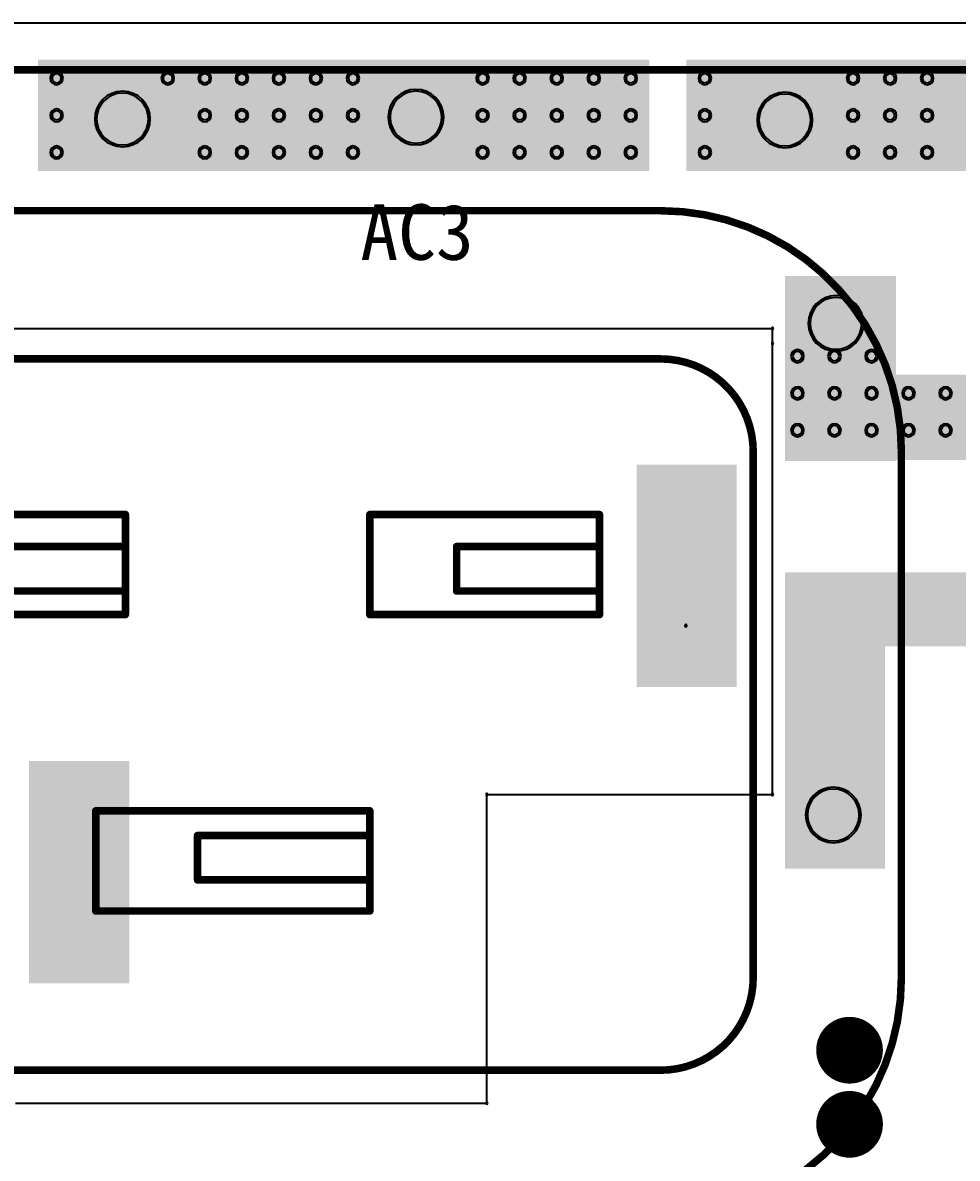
# Model space of a CAD drawing. Header units: inches. Extents: x 32166 to 34772, y 2386 to 4229.
# Drawn here: x 32988.6 to 33097.6, y 3873 to 4005.5 of the extents above; entities that cross this region are included whole.
import ezdxf

# ---------------------------------------------------------------- set-up
doc = ezdxf.new("R2010")
doc.units = ezdxf.units.IN
doc.header["$LTSCALE"] = 0.64311
doc.header["$MEASUREMENT"] = 0
for name, color, linetype in [('KEEPOUTLAYER', 6, 'CONTINUOUS'), ('MULTILAYER', 9, 'CONTINUOUS'), ('TOPLAYER', 1, 'CONTINUOUS'), ('TOPOVERLAY', 2, 'CONTINUOUS'), ('TOPSOLDER', 216, 'CONTINUOUS')]:
    doc.layers.add(name, color=color, linetype=linetype)
doc.styles.get("Standard").update_dxf_attribs({"font": 'txt', "width": 0.8})

msp = doc.modelspace()

# ---------------------------------------------------------------- linework, layer by layer
at = {"layer": 'KEEPOUTLAYER'}
for p, q in [((32893.17, 4005.45), (34340.37, 4005.45)), ((32952.74, 3969.8), (33076.03, 3969.8)), ((33076.03, 3968.03), (33076.03, 3969.8)), ((33076.03, 3915.45), (33076.03, 3968.03)), ((33042.72, 3879.46), (33042.72, 3915.45)), ((33042.72, 3915.45), (33076.03, 3915.45)), ((32987.73, 3879.46), (33042.72, 3879.46))]:
    msp.add_line(p, q, dxfattribs=at)
for centre, start, end in [((33076.03, 3969.8), 0, 180), ((33076.03, 3969.8), 0, 180), ((33076.03, 3969.8), 180, 0), ((33076.03, 3969.8), 180, 0), ((33076.03, 3968.03), 0, 180), ((33076.03, 3968.03), 0, 180), ((33076.03, 3968.03), 180, 0), ((33076.03, 3968.03), 180, 0), ((33042.72, 3915.45), 0, 180), ((33042.72, 3915.45), 0, 180), ((33042.72, 3915.45), 180, 0), ((33042.72, 3915.45), 180, 0), ((33076.03, 3915.45), 0, 180), ((33076.03, 3915.45), 0, 180), ((33076.03, 3915.45), 180, 0), ((33076.03, 3915.45), 180, 0), ((33042.72, 3879.46), 0, 180), ((33042.72, 3879.46), 0, 180), ((33042.72, 3879.46), 180, 0), ((33042.72, 3879.46), 180, 0)]:
    msp.add_arc(centre, 0.108, start, end, dxfattribs=at)
at = {"layer": 'MULTILAYER', "const_width": 3.46}
for points in [[(33083.28, 3885.64, 1), (33086.73, 3885.64, 1)], [(33083.28, 3877, 1), (33086.73, 3877, 1)]]:
    msp.add_lwpolyline(points, format="xyb", close=True, dxfattribs=at)
at = {"layer": 'MULTILAYER'}
for centre, radius, start, end in [((32992.53, 3998.97), 0.54, 0, 180), ((32992.53, 3998.97), 0.54, 180, 0), ((33005.49, 3998.97), 0.54, 0, 180), ((33005.49, 3998.97), 0.54, 180, 0), ((33009.81, 3998.97), 0.54, 0, 180), ((33009.81, 3998.97), 0.54, 180, 0), ((33014.13, 3998.97), 0.54, 0, 180), ((33014.13, 3998.97), 0.54, 180, 0), ((33018.45, 3998.97), 0.54, 0, 180), ((33018.45, 3998.97), 0.54, 180, 0), ((33022.77, 3998.97), 0.54, 0, 180), ((33022.77, 3998.97), 0.54, 180, 0), ((33027.09, 3998.97), 0.54, 0, 180), ((33027.09, 3998.97), 0.54, 180, 0), ((33042.21, 3998.97), 0.54, 0, 180), ((33042.21, 3998.97), 0.54, 180, 0), ((33046.53, 3998.97), 0.54, 0, 180), ((33046.53, 3998.97), 0.54, 180, 0), ((33050.85, 3998.97), 0.54, 0, 180), ((33050.85, 3998.97), 0.54, 180, 0), ((33055.17, 3998.97), 0.54, 0, 180), ((33055.17, 3998.97), 0.54, 180, 0), ((33059.49, 3998.97), 0.54, 0, 180), ((33059.49, 3998.97), 0.54, 180, 0), ((33068.13, 3998.97), 0.54, 0, 180), ((33068.13, 3998.97), 0.54, 180, 0), ((33085.41, 3998.97), 0.54, 0, 180), ((33085.41, 3998.97), 0.54, 180, 0), ((33089.73, 3998.97), 0.54, 0, 180), ((33089.73, 3998.97), 0.54, 180, 0), ((33094.05, 3998.97), 0.54, 0, 180), ((33094.05, 3998.97), 0.54, 180, 0), ((33000.21, 3994.22), 3.02, 0, 180), ((33034.43, 3994.44), 3.02, 0, 180), ((33077.46, 3994.11), 3.02, 0, 180), ((32992.53, 3994.65), 0.54, 0, 180), ((33009.81, 3994.65), 0.54, 0, 180), ((33014.13, 3994.65), 0.54, 0, 180), ((33018.45, 3994.65), 0.54, 0, 180), ((33022.77, 3994.65), 0.54, 0, 180), ((33027.09, 3994.65), 0.54, 0, 180), ((33042.21, 3994.65), 0.54, 0, 180), ((33046.53, 3994.65), 0.54, 0, 180), ((33050.85, 3994.65), 0.54, 0, 180), ((33055.17, 3994.65), 0.54, 0, 180), ((33059.49, 3994.65), 0.54, 0, 180), ((33068.13, 3994.65), 0.54, 0, 180), ((33085.41, 3994.65), 0.54, 0, 180), ((33089.73, 3994.65), 0.54, 0, 180), ((33094.05, 3994.65), 0.54, 0, 180), ((32992.53, 3994.65), 0.54, 180, 0), ((33000.21, 3994.22), 3.02, 180, 0), ((33009.81, 3994.65), 0.54, 180, 0), ((33014.13, 3994.65), 0.54, 180, 0), ((33018.45, 3994.65), 0.54, 180, 0), ((33022.77, 3994.65), 0.54, 180, 0), ((33027.09, 3994.65), 0.54, 180, 0), ((33034.43, 3994.44), 3.02, 180, 0), ((33042.21, 3994.65), 0.54, 180, 0), ((33046.53, 3994.65), 0.54, 180, 0), ((33050.85, 3994.65), 0.54, 180, 0), ((33055.17, 3994.65), 0.54, 180, 0), ((33059.49, 3994.65), 0.54, 180, 0), ((33068.13, 3994.65), 0.54, 180, 0), ((33077.46, 3994.11), 3.02, 180, 0), ((33085.41, 3994.65), 0.54, 180, 0), ((33089.73, 3994.65), 0.54, 180, 0), ((33094.05, 3994.65), 0.54, 180, 0), ((32992.53, 3990.33), 0.54, 0, 180), ((32992.53, 3990.33), 0.54, 180, 0), ((33009.81, 3990.33), 0.54, 0, 180), ((33009.81, 3990.33), 0.54, 180, 0), ((33014.13, 3990.33), 0.54, 0, 180), ((33014.13, 3990.33), 0.54, 180, 0), ((33018.45, 3990.33), 0.54, 0, 180), ((33018.45, 3990.33), 0.54, 180, 0), ((33022.77, 3990.33), 0.54, 0, 180), ((33022.77, 3990.33), 0.54, 180, 0), ((33027.09, 3990.33), 0.54, 0, 180), ((33027.09, 3990.33), 0.54, 180, 0), ((33042.21, 3990.33), 0.54, 0, 180), ((33042.21, 3990.33), 0.54, 180, 0), ((33046.53, 3990.33), 0.54, 0, 180), ((33046.53, 3990.33), 0.54, 180, 0), ((33050.85, 3990.33), 0.54, 0, 180), ((33050.85, 3990.33), 0.54, 180, 0), ((33055.17, 3990.33), 0.54, 0, 180), ((33055.17, 3990.33), 0.54, 180, 0), ((33059.49, 3990.33), 0.54, 0, 180), ((33059.49, 3990.33), 0.54, 180, 0), ((33068.13, 3990.33), 0.54, 0, 180), ((33068.13, 3990.33), 0.54, 180, 0), ((33085.41, 3990.33), 0.54, 0, 180), ((33085.41, 3990.33), 0.54, 180, 0), ((33089.73, 3990.33), 0.54, 0, 180), ((33089.73, 3990.33), 0.54, 180, 0), ((33094.05, 3990.33), 0.54, 0, 180), ((33094.05, 3990.33), 0.54, 180, 0), ((33083.42, 3970.39), 3.02, 0, 180), ((33083.42, 3970.39), 3.02, 180, 0), ((33078.93, 3966.57), 0.54, 0, 180), ((33083.25, 3966.57), 0.54, 0, 180), ((33087.57, 3966.57), 0.54, 0, 180), ((33078.93, 3966.57), 0.54, 180, 0), ((33083.25, 3966.57), 0.54, 180, 0), ((33087.57, 3966.57), 0.54, 180, 0), ((33078.93, 3962.25), 0.54, 0, 180), ((33078.93, 3962.25), 0.54, 0, 180), ((33078.93, 3962.25), 0.54, 180, 0), ((33078.93, 3962.25), 0.54, 180, 0), ((33083.25, 3962.25), 0.54, 0, 180), ((33083.25, 3962.25), 0.54, 0, 180), ((33083.25, 3962.25), 0.54, 180, 0), ((33083.25, 3962.25), 0.54, 180, 0), ((33087.57, 3962.25), 0.54, 0, 180), ((33087.57, 3962.25), 0.54, 0, 180), ((33087.57, 3962.25), 0.54, 180, 0), ((33087.57, 3962.25), 0.54, 180, 0), ((33091.89, 3962.25), 0.54, 0, 180), ((33091.89, 3962.25), 0.54, 180, 0), ((33096.21, 3962.25), 0.54, 0, 180), ((33096.21, 3962.25), 0.54, 180, 0), ((33078.93, 3957.93), 0.54, 0, 180), ((33078.93, 3957.93), 0.54, 180, 0), ((33083.25, 3957.93), 0.54, 0, 180), ((33083.25, 3957.93), 0.54, 180, 0), ((33087.57, 3957.93), 0.54, 0, 180), ((33087.57, 3957.93), 0.54, 180, 0), ((33091.89, 3957.93), 0.54, 0, 180), ((33091.89, 3957.93), 0.54, 180, 0), ((33096.21, 3957.93), 0.54, 0, 180), ((33096.21, 3957.93), 0.54, 180, 0), ((33083.11, 3913.07), 3.02, 0, 180), ((33083.11, 3913.07), 3.02, 180, 0)]:
    msp.add_arc(centre, radius, start, end, dxfattribs=at)
for points in [[(33060.6, 3953.47), (33060.6, 3928.42), (33071.4, 3953.47), (33071.4, 3928.42)], [(32989.75, 3918.95), (32989.75, 3893.89), (33000.55, 3918.95), (33000.55, 3893.89)]]:
    msp.add_solid(points, dxfattribs=at)
at = {"layer": 'TOPLAYER', "const_width": 3.46}
for points in [[(33083.28, 3885.64, 1), (33086.73, 3885.64, 1)], [(33083.28, 3877, 1), (33086.73, 3877, 1)]]:
    msp.add_lwpolyline(points, format="xyb", close=True, dxfattribs=at)
at = {"layer": 'TOPLAYER'}
for centre, radius, start, end in [((32992.53, 3998.97), 0.54, 0, 180), ((32992.53, 3998.97), 0.54, 180, 0), ((33005.49, 3998.97), 0.54, 0, 180), ((33005.49, 3998.97), 0.54, 180, 0), ((33009.81, 3998.97), 0.54, 0, 180), ((33009.81, 3998.97), 0.54, 180, 0), ((33014.13, 3998.97), 0.54, 0, 180), ((33014.13, 3998.97), 0.54, 180, 0), ((33018.45, 3998.97), 0.54, 0, 180), ((33018.45, 3998.97), 0.54, 180, 0), ((33022.77, 3998.97), 0.54, 0, 180), ((33022.77, 3998.97), 0.54, 180, 0), ((33027.09, 3998.97), 0.54, 0, 180), ((33027.09, 3998.97), 0.54, 180, 0), ((33042.21, 3998.97), 0.54, 0, 180), ((33042.21, 3998.97), 0.54, 180, 0), ((33046.53, 3998.97), 0.54, 0, 180), ((33046.53, 3998.97), 0.54, 180, 0), ((33050.85, 3998.97), 0.54, 0, 180), ((33050.85, 3998.97), 0.54, 180, 0), ((33055.17, 3998.97), 0.54, 0, 180), ((33055.17, 3998.97), 0.54, 180, 0), ((33059.49, 3998.97), 0.54, 0, 180), ((33059.49, 3998.97), 0.54, 180, 0), ((33068.13, 3998.97), 0.54, 0, 180), ((33068.13, 3998.97), 0.54, 180, 0), ((33085.41, 3998.97), 0.54, 0, 180), ((33085.41, 3998.97), 0.54, 180, 0), ((33089.73, 3998.97), 0.54, 0, 180), ((33089.73, 3998.97), 0.54, 180, 0), ((33094.05, 3998.97), 0.54, 0, 180), ((33094.05, 3998.97), 0.54, 180, 0), ((33000.21, 3994.22), 3.02, 0, 180), ((33034.43, 3994.44), 3.02, 0, 180), ((33077.46, 3994.11), 3.02, 0, 180), ((32992.53, 3994.65), 0.54, 0, 180), ((33009.81, 3994.65), 0.54, 0, 180), ((33014.13, 3994.65), 0.54, 0, 180), ((33018.45, 3994.65), 0.54, 0, 180), ((33022.77, 3994.65), 0.54, 0, 180), ((33027.09, 3994.65), 0.54, 0, 180), ((33042.21, 3994.65), 0.54, 0, 180), ((33046.53, 3994.65), 0.54, 0, 180), ((33050.85, 3994.65), 0.54, 0, 180), ((33055.17, 3994.65), 0.54, 0, 180), ((33059.49, 3994.65), 0.54, 0, 180), ((33068.13, 3994.65), 0.54, 0, 180), ((33085.41, 3994.65), 0.54, 0, 180), ((33089.73, 3994.65), 0.54, 0, 180), ((33094.05, 3994.65), 0.54, 0, 180), ((32992.53, 3994.65), 0.54, 180, 0), ((33000.21, 3994.22), 3.02, 180, 0), ((33009.81, 3994.65), 0.54, 180, 0), ((33014.13, 3994.65), 0.54, 180, 0), ((33018.45, 3994.65), 0.54, 180, 0), ((33022.77, 3994.65), 0.54, 180, 0), ((33027.09, 3994.65), 0.54, 180, 0), ((33034.43, 3994.44), 3.02, 180, 0), ((33042.21, 3994.65), 0.54, 180, 0), ((33046.53, 3994.65), 0.54, 180, 0), ((33050.85, 3994.65), 0.54, 180, 0), ((33055.17, 3994.65), 0.54, 180, 0), ((33059.49, 3994.65), 0.54, 180, 0), ((33068.13, 3994.65), 0.54, 180, 0), ((33077.46, 3994.11), 3.02, 180, 0), ((33085.41, 3994.65), 0.54, 180, 0), ((33089.73, 3994.65), 0.54, 180, 0), ((33094.05, 3994.65), 0.54, 180, 0), ((32992.53, 3990.33), 0.54, 0, 180), ((32992.53, 3990.33), 0.54, 180, 0), ((33009.81, 3990.33), 0.54, 0, 180), ((33009.81, 3990.33), 0.54, 180, 0), ((33014.13, 3990.33), 0.54, 0, 180), ((33014.13, 3990.33), 0.54, 180, 0), ((33018.45, 3990.33), 0.54, 0, 180), ((33018.45, 3990.33), 0.54, 180, 0), ((33022.77, 3990.33), 0.54, 0, 180), ((33022.77, 3990.33), 0.54, 180, 0), ((33027.09, 3990.33), 0.54, 0, 180), ((33027.09, 3990.33), 0.54, 180, 0), ((33042.21, 3990.33), 0.54, 0, 180), ((33042.21, 3990.33), 0.54, 180, 0), ((33046.53, 3990.33), 0.54, 0, 180), ((33046.53, 3990.33), 0.54, 180, 0), ((33050.85, 3990.33), 0.54, 0, 180), ((33050.85, 3990.33), 0.54, 180, 0), ((33055.17, 3990.33), 0.54, 0, 180), ((33055.17, 3990.33), 0.54, 180, 0), ((33059.49, 3990.33), 0.54, 0, 180), ((33059.49, 3990.33), 0.54, 180, 0), ((33068.13, 3990.33), 0.54, 0, 180), ((33068.13, 3990.33), 0.54, 180, 0), ((33085.41, 3990.33), 0.54, 0, 180), ((33085.41, 3990.33), 0.54, 180, 0), ((33089.73, 3990.33), 0.54, 0, 180), ((33089.73, 3990.33), 0.54, 180, 0), ((33094.05, 3990.33), 0.54, 0, 180), ((33094.05, 3990.33), 0.54, 180, 0), ((33083.42, 3970.39), 3.02, 0, 180), ((33083.42, 3970.39), 3.02, 180, 0), ((33078.93, 3966.57), 0.54, 0, 180), ((33083.25, 3966.57), 0.54, 0, 180), ((33087.57, 3966.57), 0.54, 0, 180), ((33078.93, 3966.57), 0.54, 180, 0), ((33083.25, 3966.57), 0.54, 180, 0), ((33087.57, 3966.57), 0.54, 180, 0), ((33078.93, 3962.25), 0.54, 0, 180), ((33078.93, 3962.25), 0.54, 0, 180), ((33078.93, 3962.25), 0.54, 180, 0), ((33078.93, 3962.25), 0.54, 180, 0), ((33083.25, 3962.25), 0.54, 0, 180), ((33083.25, 3962.25), 0.54, 0, 180), ((33083.25, 3962.25), 0.54, 180, 0), ((33083.25, 3962.25), 0.54, 180, 0), ((33087.57, 3962.25), 0.54, 0, 180), ((33087.57, 3962.25), 0.54, 0, 180), ((33087.57, 3962.25), 0.54, 180, 0), ((33087.57, 3962.25), 0.54, 180, 0), ((33091.89, 3962.25), 0.54, 0, 180), ((33091.89, 3962.25), 0.54, 180, 0), ((33096.21, 3962.25), 0.54, 0, 180), ((33096.21, 3962.25), 0.54, 180, 0), ((33078.93, 3957.93), 0.54, 0, 180), ((33078.93, 3957.93), 0.54, 180, 0), ((33083.25, 3957.93), 0.54, 0, 180), ((33083.25, 3957.93), 0.54, 180, 0), ((33087.57, 3957.93), 0.54, 0, 180), ((33087.57, 3957.93), 0.54, 180, 0), ((33091.89, 3957.93), 0.54, 0, 180), ((33091.89, 3957.93), 0.54, 180, 0), ((33096.21, 3957.93), 0.54, 0, 180), ((33096.21, 3957.93), 0.54, 180, 0), ((33083.11, 3913.07), 3.02, 0, 180), ((33083.11, 3913.07), 3.02, 180, 0)]:
    msp.add_arc(centre, radius, start, end, dxfattribs=at)
for points in [[(32990.37, 3988.17), (33061.65, 3988.17), (32990.37, 4001.13), (33061.65, 4001.13)], [(33065.97, 3988.17), (33137.25, 3988.17), (33065.97, 4001.13), (33137.25, 4001.13)], [(33077.46, 3954.33), (33090.42, 3954.33), (33077.46, 3975.93), (33090.42, 3975.93)], [(33088.43, 3954.48), (33135.09, 3954.48), (33088.43, 3964.41), (33135.09, 3964.41)], [(33060.6, 3953.47), (33060.6, 3928.42), (33071.4, 3953.47), (33071.4, 3928.42)], [(33077.46, 3932.73), (33111.34, 3932.73), (33077.46, 3941.37), (33111.34, 3941.37)], [(33077.46, 3906.81), (33089.13, 3906.81), (33077.46, 3932.73), (33089.13, 3932.73)], [(32989.75, 3918.95), (32989.75, 3893.89), (33000.55, 3918.95), (33000.55, 3893.89)]]:
    msp.add_solid(points, dxfattribs=at)
at = {"layer": 'TOPOVERLAY'}
msp.add_line((33065.92, 3935.12), (33065.92, 3935.17), dxfattribs=at)
at = {"layer": 'TOPOVERLAY', "const_width": 0.878}
for points in [[(32931, 3999.95), (33098.61, 3999.95)], [(32966.64, 3983.53), (33062.97, 3983.53)], [(32966.64, 3966.25), (33062.97, 3966.25)], [(33073.77, 3894.11), (33073.77, 3955.45)], [(33091.05, 3894.11), (33091.05, 3955.45)], [(32973.76, 3948.11), (33000.55, 3948.11)], [(33000.55, 3936.44), (33000.55, 3948.11)], [(33029.06, 3936.44), (33029.06, 3948.11)], [(33029.06, 3948.11), (33055.84, 3948.11)], [(33055.84, 3936.44), (33055.84, 3948.11)], [(32978.67, 3944.37), (33000.55, 3944.37)], [(33039.18, 3939.18), (33039.18, 3944.37)], [(33039.18, 3944.37), (33055.84, 3944.37)], [(32978.67, 3939.18), (33000.55, 3939.18)], [(33039.18, 3939.18), (33055.84, 3939.18)], [(32973.76, 3936.44), (33000.55, 3936.44)], [(33029.06, 3936.44), (33055.84, 3936.44)], [(32997.09, 3901.88), (32997.09, 3913.55)], [(32997.09, 3913.55), (33029.06, 3913.55)], [(33029.06, 3901.88), (33029.06, 3913.55)], [(33008.96, 3905.5), (33008.96, 3910.68)], [(33008.96, 3910.68), (33029.06, 3910.68)], [(33008.96, 3905.5), (33029.06, 3905.5)], [(32997.09, 3901.88), (33029.06, 3901.88)], [(32966.64, 3883.31), (33062.97, 3883.31)]]:
    msp.add_lwpolyline(points, dxfattribs=at)
at = {"layer": 'TOPOVERLAY', "const_width": 0.439}
for points in [[(33062.97, 3983.75, 1), (33062.97, 3983.31, 1)], [(33062.97, 3983.75, 1), (33062.97, 3983.31, 1)], [(33062.97, 3966.47, 1), (33062.97, 3966.03, 1)], [(33062.97, 3966.47, 1), (33062.97, 3966.03, 1)], [(33073.77, 3955.67, 1), (33073.77, 3955.23, 1)], [(33073.77, 3955.67, 1), (33073.77, 3955.23, 1)], [(33091.05, 3955.67, 1), (33091.05, 3955.23, 1)], [(33091.05, 3955.67, 1), (33091.05, 3955.23, 1)], [(33000.55, 3948.33, 1), (33000.55, 3947.89, 1)], [(33000.55, 3948.33, 1), (33000.55, 3947.89, 1)], [(33029.06, 3948.33, 1), (33029.06, 3947.89, 1)], [(33029.06, 3948.33, 1), (33029.06, 3947.89, 1)], [(33055.84, 3948.33, 1), (33055.84, 3947.89, 1)], [(33055.84, 3948.33, 1), (33055.84, 3947.89, 1)], [(33000.55, 3944.59, 1), (33000.55, 3944.15, 1)], [(33039.18, 3944.59, 1), (33039.18, 3944.15, 1)], [(33039.18, 3944.59, 1), (33039.18, 3944.15, 1)], [(33055.84, 3944.59, 1), (33055.84, 3944.15, 1)], [(33000.55, 3939.4, 1), (33000.55, 3938.96, 1)], [(33039.18, 3939.4, 1), (33039.18, 3938.96, 1)], [(33039.18, 3939.4, 1), (33039.18, 3938.96, 1)], [(33055.84, 3939.4, 1), (33055.84, 3938.96, 1)], [(33000.55, 3936.66, 1), (33000.55, 3936.22, 1)], [(33000.55, 3936.66, 1), (33000.55, 3936.22, 1)], [(33029.06, 3936.66, 1), (33029.06, 3936.22, 1)], [(33029.06, 3936.66, 1), (33029.06, 3936.22, 1)], [(33055.84, 3936.66, 1), (33055.84, 3936.22, 1)], [(33055.84, 3936.66, 1), (33055.84, 3936.22, 1)], [(32997.09, 3913.77, 1), (32997.09, 3913.33, 1)], [(32997.09, 3913.77, 1), (32997.09, 3913.33, 1)], [(33029.06, 3913.77, 1), (33029.06, 3913.33, 1)], [(33029.06, 3913.77, 1), (33029.06, 3913.33, 1)], [(33008.96, 3910.9, 1), (33008.96, 3910.46, 1)], [(33008.96, 3910.9, 1), (33008.96, 3910.46, 1)], [(33029.06, 3910.9, 1), (33029.06, 3910.46, 1)], [(33008.96, 3905.71, 1), (33008.96, 3905.28, 1)], [(33008.96, 3905.71, 1), (33008.96, 3905.28, 1)], [(33029.06, 3905.71, 1), (33029.06, 3905.28, 1)], [(32997.09, 3902.1, 1), (32997.09, 3901.66, 1)], [(32997.09, 3902.1, 1), (32997.09, 3901.66, 1)], [(33029.06, 3902.1, 1), (33029.06, 3901.66, 1)], [(33029.06, 3902.1, 1), (33029.06, 3901.66, 1)], [(33073.77, 3894.33, 1), (33073.77, 3893.89, 1)], [(33073.77, 3894.33, 1), (33073.77, 3893.89, 1)], [(33091.05, 3894.33, 1), (33091.05, 3893.89, 1)], [(33091.05, 3894.33, 1), (33091.05, 3893.89, 1)], [(33062.97, 3883.53, 1), (33062.97, 3883.09, 1)], [(33062.97, 3883.53, 1), (33062.97, 3883.09, 1)]]:
    msp.add_lwpolyline(points, format="xyb", close=True, dxfattribs=at)
at = {"layer": 'TOPOVERLAY', "const_width": 0.878}
for points in [[(33062.97, 3983.53, -0.414214), (33091.05, 3955.45)], [(33062.97, 3966.25, -0.414214), (33073.77, 3955.45)], [(33073.77, 3894.11, -0.414214), (33062.97, 3883.31)], [(33091.05, 3894.11, -0.414214), (33062.97, 3866.03)]]:
    msp.add_lwpolyline(points, format="xyb", dxfattribs=at)
at = {"layer": 'TOPOVERLAY'}
for centre, start, end in [((33065.92, 3935.17), 0, 180), ((33065.92, 3935.12), 0, 180), ((33065.92, 3935.17), 180, 0), ((33065.92, 3935.12), 180, 0)]:
    msp.add_arc(centre, 0.108, start, end, dxfattribs=at)
at = {"layer": 'TOPSOLDER', "const_width": 3.89}
for points in [[(33083.06, 3885.64, 1), (33086.95, 3885.64, 1)], [(33083.06, 3877, 1), (33086.95, 3877, 1)]]:
    msp.add_lwpolyline(points, format="xyb", close=True, dxfattribs=at)
at = {"layer": 'TOPSOLDER'}
for centre, radius, start, end in [((32992.53, 3998.97), 0.759, 0, 180), ((32992.53, 3998.97), 0.759, 180, 0), ((33005.49, 3998.97), 0.759, 0, 180), ((33005.49, 3998.97), 0.759, 180, 0), ((33009.81, 3998.97), 0.759, 0, 180), ((33009.81, 3998.97), 0.759, 180, 0), ((33014.13, 3998.97), 0.759, 0, 180), ((33014.13, 3998.97), 0.759, 180, 0), ((33018.45, 3998.97), 0.759, 0, 180), ((33018.45, 3998.97), 0.759, 180, 0), ((33022.77, 3998.97), 0.759, 0, 180), ((33022.77, 3998.97), 0.759, 180, 0), ((33027.09, 3998.97), 0.759, 0, 180), ((33027.09, 3998.97), 0.759, 180, 0), ((33042.21, 3998.97), 0.759, 0, 180), ((33042.21, 3998.97), 0.759, 180, 0), ((33046.53, 3998.97), 0.759, 0, 180), ((33046.53, 3998.97), 0.759, 180, 0), ((33050.85, 3998.97), 0.759, 0, 180), ((33050.85, 3998.97), 0.759, 180, 0), ((33055.17, 3998.97), 0.759, 0, 180), ((33055.17, 3998.97), 0.759, 180, 0), ((33059.49, 3998.97), 0.759, 0, 180), ((33059.49, 3998.97), 0.759, 180, 0), ((33068.13, 3998.97), 0.759, 0, 180), ((33068.13, 3998.97), 0.759, 180, 0), ((33085.41, 3998.97), 0.759, 0, 180), ((33085.41, 3998.97), 0.759, 180, 0), ((33089.73, 3998.97), 0.759, 0, 180), ((33089.73, 3998.97), 0.759, 180, 0), ((33094.05, 3998.97), 0.759, 0, 180), ((33094.05, 3998.97), 0.759, 180, 0), ((33034.43, 3994.44), 3.24, 0, 180), ((33000.21, 3994.22), 3.24, 0, 180), ((33077.46, 3994.11), 3.24, 0, 180), ((32992.53, 3994.65), 0.759, 0, 180), ((33009.81, 3994.65), 0.759, 0, 180), ((33014.13, 3994.65), 0.759, 0, 180), ((33018.45, 3994.65), 0.759, 0, 180), ((33022.77, 3994.65), 0.759, 0, 180), ((33027.09, 3994.65), 0.759, 0, 180), ((33042.21, 3994.65), 0.759, 0, 180), ((33046.53, 3994.65), 0.759, 0, 180), ((33050.85, 3994.65), 0.759, 0, 180), ((33055.17, 3994.65), 0.759, 0, 180), ((33059.49, 3994.65), 0.759, 0, 180), ((33068.13, 3994.65), 0.759, 0, 180), ((33085.41, 3994.65), 0.759, 0, 180), ((33089.73, 3994.65), 0.759, 0, 180), ((33094.05, 3994.65), 0.759, 0, 180), ((32992.53, 3994.65), 0.759, 180, 0), ((33000.21, 3994.22), 3.24, 180, 0), ((33009.81, 3994.65), 0.759, 180, 0), ((33014.13, 3994.65), 0.759, 180, 0), ((33018.45, 3994.65), 0.759, 180, 0), ((33022.77, 3994.65), 0.759, 180, 0), ((33027.09, 3994.65), 0.759, 180, 0), ((33034.43, 3994.44), 3.24, 180, 0), ((33042.21, 3994.65), 0.759, 180, 0), ((33046.53, 3994.65), 0.759, 180, 0), ((33050.85, 3994.65), 0.759, 180, 0), ((33055.17, 3994.65), 0.759, 180, 0), ((33059.49, 3994.65), 0.759, 180, 0), ((33068.13, 3994.65), 0.759, 180, 0), ((33077.46, 3994.11), 3.24, 180, 0), ((33085.41, 3994.65), 0.759, 180, 0), ((33089.73, 3994.65), 0.759, 180, 0), ((33094.05, 3994.65), 0.759, 180, 0), ((32992.53, 3990.33), 0.759, 0, 180), ((33009.81, 3990.33), 0.759, 0, 180), ((33014.13, 3990.33), 0.759, 0, 180), ((33018.45, 3990.33), 0.759, 0, 180), ((33022.77, 3990.33), 0.759, 0, 180), ((33027.09, 3990.33), 0.759, 0, 180), ((33042.21, 3990.33), 0.759, 0, 180), ((33046.53, 3990.33), 0.759, 0, 180), ((33050.85, 3990.33), 0.759, 0, 180), ((33055.17, 3990.33), 0.759, 0, 180), ((33059.49, 3990.33), 0.759, 0, 180), ((33068.13, 3990.33), 0.759, 0, 180), ((33085.41, 3990.33), 0.759, 0, 180), ((33089.73, 3990.33), 0.759, 0, 180), ((33094.05, 3990.33), 0.759, 0, 180), ((32992.53, 3990.33), 0.759, 180, 0), ((33009.81, 3990.33), 0.759, 180, 0), ((33014.13, 3990.33), 0.759, 180, 0), ((33018.45, 3990.33), 0.759, 180, 0), ((33022.77, 3990.33), 0.759, 180, 0), ((33027.09, 3990.33), 0.759, 180, 0), ((33042.21, 3990.33), 0.759, 180, 0), ((33046.53, 3990.33), 0.759, 180, 0), ((33050.85, 3990.33), 0.759, 180, 0), ((33055.17, 3990.33), 0.759, 180, 0), ((33059.49, 3990.33), 0.759, 180, 0), ((33068.13, 3990.33), 0.759, 180, 0), ((33085.41, 3990.33), 0.759, 180, 0), ((33089.73, 3990.33), 0.759, 180, 0), ((33094.05, 3990.33), 0.759, 180, 0), ((33083.42, 3970.39), 3.24, 0, 180), ((33083.42, 3970.39), 3.24, 180, 0), ((33078.93, 3966.57), 0.759, 0, 180), ((33083.25, 3966.57), 0.759, 0, 180), ((33087.57, 3966.57), 0.759, 0, 180), ((33078.93, 3966.57), 0.759, 180, 0), ((33083.25, 3966.57), 0.759, 180, 0), ((33087.57, 3966.57), 0.759, 180, 0), ((33078.93, 3962.25), 0.759, 0, 180), ((33078.93, 3962.25), 0.759, 0, 180), ((33078.93, 3962.25), 0.759, 180, 0), ((33078.93, 3962.25), 0.759, 180, 0), ((33083.25, 3962.25), 0.759, 0, 180), ((33083.25, 3962.25), 0.759, 0, 180), ((33083.25, 3962.25), 0.759, 180, 0), ((33083.25, 3962.25), 0.759, 180, 0), ((33087.57, 3962.25), 0.759, 0, 180), ((33087.57, 3962.25), 0.759, 0, 180), ((33087.57, 3962.25), 0.759, 180, 0), ((33087.57, 3962.25), 0.759, 180, 0), ((33091.89, 3962.25), 0.759, 0, 180), ((33091.89, 3962.25), 0.759, 180, 0), ((33096.21, 3962.25), 0.759, 0, 180), ((33096.21, 3962.25), 0.759, 180, 0), ((33078.93, 3957.93), 0.759, 0, 180), ((33078.93, 3957.93), 0.759, 180, 0), ((33083.25, 3957.93), 0.759, 0, 180), ((33083.25, 3957.93), 0.759, 180, 0), ((33087.57, 3957.93), 0.759, 0, 180), ((33087.57, 3957.93), 0.759, 180, 0), ((33091.89, 3957.93), 0.759, 0, 180), ((33091.89, 3957.93), 0.759, 180, 0), ((33096.21, 3957.93), 0.759, 0, 180), ((33096.21, 3957.93), 0.759, 180, 0), ((33083.11, 3913.07), 3.24, 0, 180), ((33083.11, 3913.07), 3.24, 180, 0)]:
    msp.add_arc(centre, radius, start, end, dxfattribs=at)
for points in [[(32990.37, 3988.17), (33061.65, 3988.17), (32990.37, 4001.13), (33061.65, 4001.13)], [(33065.97, 3988.17), (33137.25, 3988.17), (33065.97, 4001.13), (33137.25, 4001.13)], [(33060.16, 3953.91), (33060.16, 3927.98), (33071.83, 3953.91), (33071.83, 3927.98)], [(32989.31, 3919.38), (32989.31, 3893.45), (33000.99, 3919.38), (33000.99, 3893.45)]]:
    msp.add_solid(points, dxfattribs=at)

# ---------------------------------------------------------------- texts
at = {"layer": 'TOPOVERLAY'}
msp.add_text('AC3', height=6.48, rotation=360, dxfattribs=at).set_placement((33027.95, 3977.8))

doc.saveas('drawing.dxf')
